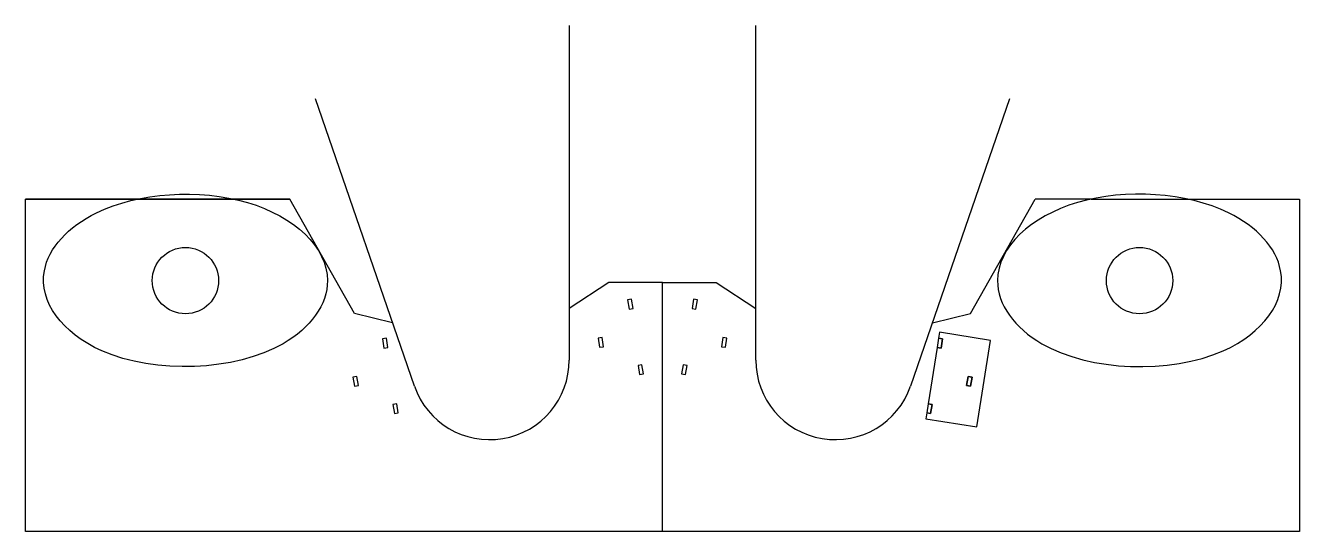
# Model space of a CAD drawing. Header units: millimetres. Extents: x -48 to 48, y 50 to 88.1.
import ezdxf

# ---------------------------------------------------------------- set-up
doc = ezdxf.new("R2010")
doc.units = ezdxf.units.MM
doc.layers.get('0').update_dxf_attribs({"linetype": 'CONTINUOUS'})

msp = doc.modelspace()

# ---------------------------------------------------------------- linework, layer by layer
for p, q in [((-7.025, 88.144), (-7.025, 62.925)), ((7.025, 62.925), (7.025, 88.144)), ((-18.697, 60.969), (-26.158, 82.604)), ((26.158, 82.604), (18.697, 60.969)), ((-28.07, 75.064), (-48, 75.064)), ((-48, 50), (-48, 75.064)), ((-48, 75.064), (-28.07, 75.064)), ((-23.21, 66.425), (-28.07, 75.064)), ((23.21, 66.424), (28.07, 75.063)), ((32.295, 75.064), (28.07, 75.063)), ((32.295, 75.064), (48, 75.064)), ((32.295, 75.064), (48, 75.064)), ((48, 75.064), (48, 50)), ((48, 75.064), (48, 50)), ((-4.051, 68.781), (-7.025, 66.818)), ((0, 68.781), (-4.051, 68.781)), ((0, 50), (0, 68.781)), ((0, 68.781), (4.051, 68.781)), ((4.051, 68.781), (7.025, 66.818)), ((-20.337, 65.726), (-23.21, 66.425)), ((20.337, 65.725), (23.21, 66.424)), ((48, 50), (-48, 50))]:
    msp.add_line(p, q)
for points in [[(-2.223, 66.818), (-2.332, 67.509), (-2.628, 67.462), (-2.519, 66.771)], [(-2.628, 67.462), (-2.519, 66.771), (-2.223, 66.818), (-2.332, 67.509)], [(2.332, 67.509), (2.223, 66.818), (2.519, 66.771), (2.628, 67.462)], [(2.223, 66.818), (2.519, 66.771), (2.628, 67.462), (2.332, 67.509)], [(-20.69, 63.88), (-20.8, 64.571), (-21.096, 64.524), (-20.987, 63.833)], [(-21.096, 64.524), (-20.987, 63.833), (-20.69, 63.88), (-20.8, 64.571)], [(-4.449, 63.934), (-4.558, 64.626), (-4.855, 64.579), (-4.745, 63.887)], [(-4.855, 64.579), (-4.745, 63.887), (-4.449, 63.934), (-4.558, 64.626)], [(4.558, 64.626), (4.449, 63.934), (4.745, 63.887), (4.855, 64.579)], [(4.449, 63.934), (4.745, 63.887), (4.855, 64.579), (4.558, 64.626)], [(20.8, 64.571), (21.096, 64.524), (20.987, 63.833), (20.69, 63.88), (20.018, 59.633), (20.314, 59.586), (20.204, 58.894), (19.908, 58.941), (19.838, 58.497), (23.69, 57.887), (24.722, 64.405), (20.87, 65.016)], [(20.8, 64.571), (20.69, 63.88), (20.987, 63.833), (21.096, 64.524)], [(20.69, 63.88), (20.987, 63.833), (21.096, 64.524), (20.8, 64.571)], [(-1.44, 61.879), (-1.55, 62.571), (-1.846, 62.524), (-1.737, 61.833)], [(-1.846, 62.524), (-1.737, 61.833), (-1.44, 61.879), (-1.55, 62.571)], [(1.55, 62.571), (1.44, 61.879), (1.737, 61.833), (1.846, 62.524)], [(1.44, 61.879), (1.737, 61.833), (1.846, 62.524), (1.55, 62.571)], [(-22.917, 60.996), (-23.026, 61.687), (-23.322, 61.64), (-23.213, 60.949)], [(-23.322, 61.64), (-23.213, 60.949), (-22.917, 60.996), (-23.026, 61.687)], [(23.026, 61.687), (23.322, 61.64), (23.213, 60.949), (22.917, 60.996)], [(23.026, 61.687), (22.917, 60.996), (23.213, 60.949), (23.322, 61.64)], [(22.917, 60.996), (23.213, 60.949), (23.322, 61.64), (23.026, 61.687)], [(-19.908, 58.941), (-20.018, 59.633), (-20.314, 59.586), (-20.204, 58.894)], [(-20.314, 59.586), (-20.204, 58.894), (-19.908, 58.941), (-20.018, 59.633)], [(20.018, 59.633), (19.908, 58.941), (20.204, 58.894), (20.314, 59.586)], [(19.908, 58.941), (20.204, 58.894), (20.314, 59.586), (20.018, 59.633)]]:
    msp.add_lwpolyline(points, close=True)
for centre in [(-35.946, 68.914), (35.945, 68.913)]:
    msp.add_circle(centre, 2.5)
for centre, start, end in [((-13.025, 62.925), -160.97417, 0), ((13.025, 62.925), 180, 340.97417)]:
    msp.add_arc(centre, 6, start, end)
for points in [[(-25.245, 68.913), (-25.245, 71.415), (-27.733, 73.756), (-31.27, 74.8), (-34.895, 75.87), (-39.501, 75.559), (-42.65, 74.019), (-44.792, 72.97), (-46.258, 71.384), (-46.577, 69.654), (-47.006, 67.329), (-45.237, 64.948), (-42.255, 63.623), (-38.245, 61.843), (-32.196, 62.072), (-28.585, 64.157), (-26.514, 65.352), (-25.245, 67.105), (-25.245, 68.913)], [(25.245, 68.913), (25.245, 71.415), (27.733, 73.756), (31.27, 74.8), (34.895, 75.87), (39.501, 75.559), (42.65, 74.019), (44.792, 72.97), (46.258, 71.384), (46.577, 69.654), (47.006, 67.329), (45.237, 64.948), (42.255, 63.623), (38.245, 61.843), (32.196, 62.072), (28.585, 64.157), (26.514, 65.352), (25.245, 67.105), (25.245, 68.913)]]:
    msp.add_open_spline(points, degree=3, knots=[-3.141593, -3.141593, -3.141593, -3.141593, -2.027917, -2.027917, -2.027917, -0.886699, -0.886699, -0.886699, -0.110232, -0.110232, -0.110232, 0.933608, 0.933608, 0.933608, 2.336891, 2.336891, 2.336891, 3.141593, 3.141593, 3.141593, 3.141593])

doc.saveas('drawing.dxf')
